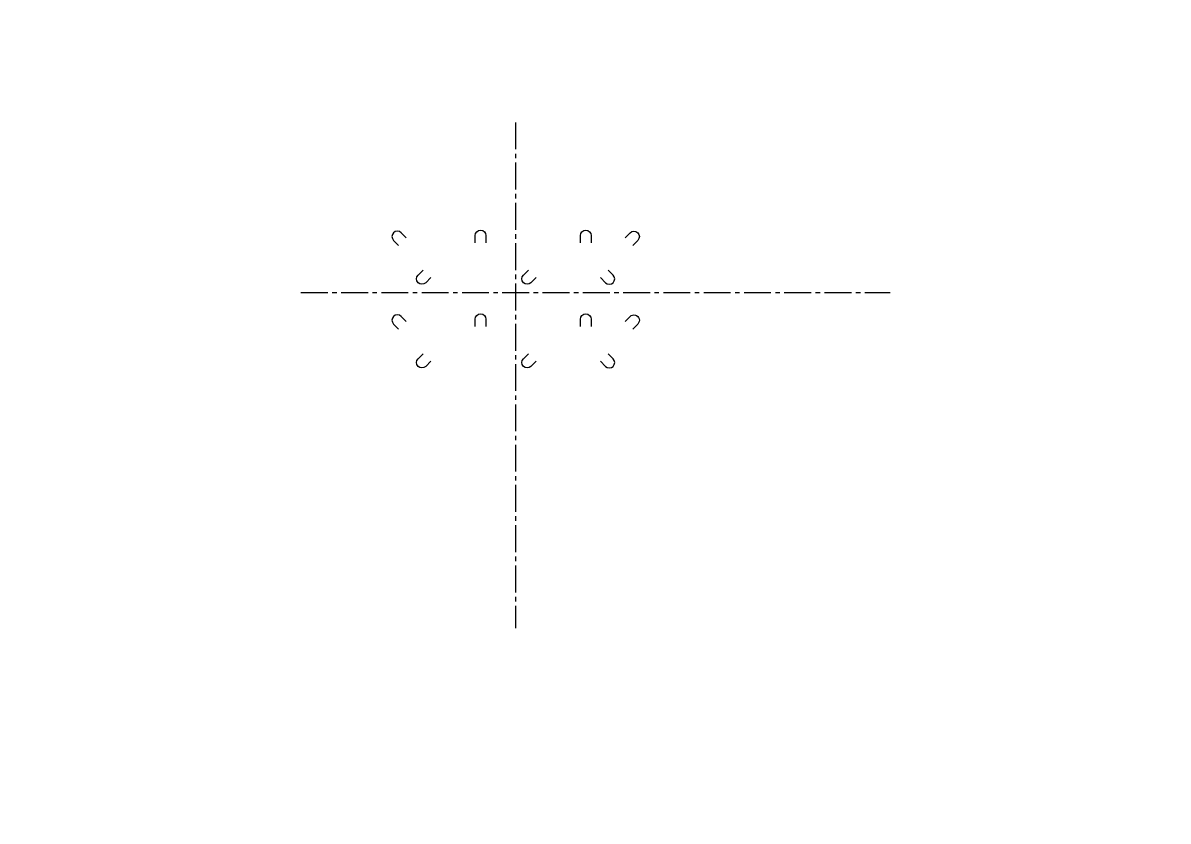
# Paper-space layout 'レイアウト1' of a CAD drawing. Extents: x -38 to 446, y -20 to 317.
# The model-space entities are those that its viewports show. They can reach past a viewport. Long polylines and large blocks are cut down to what shows.
import ezdxf

# ---------------------------------------------------------------- set-up
doc = ezdxf.new("R2010")
doc.units = 0
doc.header["$LTSCALE"] = 0.45
doc.header["$MEASUREMENT"] = 0
doc.linetypes.add('CENTER2', pattern=[28.575, 19.05, -3.175, 3.175, -3.175])
for name, color, linetype in [('CENTER', 243, 'CENTER2'), ('LINE', 7, 'CONTINUOUS'), ('VIEWPORT', 7, 'CONTINUOUS')]:
    doc.layers.add(name, color=color, linetype=linetype)
doc.layers.get('VIEWPORT').freeze()

msp = doc.modelspace()

# ---------------------------------------------------------------- linework, layer by layer
at = {"layer": 'CENTER'}
for p, q in [((1198.39, -13.02), (1198.39, -295.58)), ((1078.39, -108.02), (1407.76, -108.02))]:
    msp.add_line(p, q, dxfattribs=at)
at = {"layer": 'LINE'}
for points in [[(1137.23, -77.57), (1134.4, -74.74, 1), (1130.16, -78.98), (1132.99, -81.81)], [(1175.8, -80.25), (1175.8, -76.25, -1), (1181.8, -76.25), (1181.8, -80.25)], [(1234.57, -80.25), (1234.57, -76.25, -1), (1240.57, -76.25), (1240.57, -80.25)], [(1259.56, -77.57), (1262.39, -74.74, -1), (1266.63, -78.98), (1263.8, -81.81)], [(1151, -99.77), (1148.17, -102.6, -1), (1143.92, -98.36), (1146.75, -95.53)], [(1209.77, -99.77), (1206.94, -102.6, -1), (1202.69, -98.36), (1205.52, -95.53)], [(1245.79, -99.77), (1248.62, -102.6, 1), (1252.86, -98.36), (1250.03, -95.53)], [(1137.23, -124.3), (1134.4, -121.47, 1), (1130.16, -125.71), (1132.99, -128.54)], [(1175.8, -126.98), (1175.8, -122.98, -1), (1181.8, -122.98), (1181.8, -126.98)], [(1234.57, -126.98), (1234.57, -122.98, -1), (1240.57, -122.98), (1240.57, -126.98)], [(1259.56, -124.3), (1262.39, -121.47, -1), (1266.63, -125.71), (1263.8, -128.54)], [(1151, -146.5), (1148.17, -149.33, -1), (1143.92, -145.09), (1146.75, -142.26)], [(1209.77, -146.5), (1206.94, -149.33, -1), (1202.69, -145.09), (1205.52, -142.26)], [(1245.79, -146.5), (1248.62, -149.33, 1), (1252.86, -145.09), (1250.03, -142.26)]]:
    msp.add_lwpolyline(points, format="xyb", dxfattribs=at)

psp = doc.layouts.new('レイアウト1')

# ---------------------------------------------------------------- viewports
at = {"layer": 'VIEWPORT'}
psp.add_viewport(center=(203.9, 148.65), size=(483.66, 337.0269), view_center_point=(1243.01, -180.42), view_height=445.9219, dxfattribs=at)

doc.saveas('drawing.dxf')
